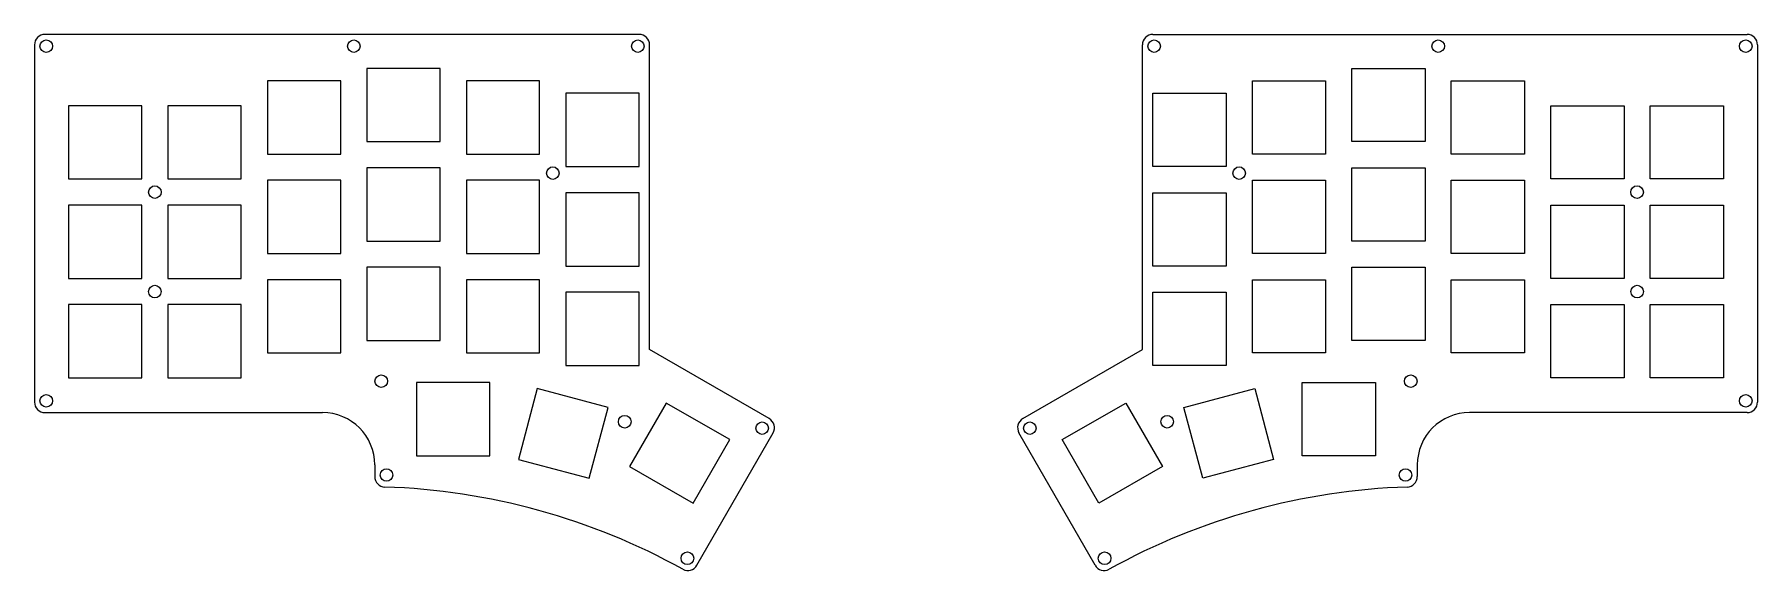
# Model space of a CAD drawing. Header units: millimetres. Extents: x 54 to 383, y 82 to 185.
import ezdxf

# ---------------------------------------------------------------- set-up
doc = ezdxf.new("R2010")
doc.units = ezdxf.units.MM

msp = doc.modelspace()

# ---------------------------------------------------------------- linework, layer by layer
at = {"color": 7, "linetype": 'Continuous', "lineweight": 25}
for p, q in [((169.22, 184.71), (55.72, 184.71)), ((267.36, 184.71), (380.87, 184.71)), ((53.72, 182.71), (53.72, 114.45)), ((171.22, 124.51), (171.22, 182.71)), ((265.36, 124.51), (265.36, 182.71)), ((382.87, 182.71), (382.87, 114.45)), ((131.22, 178.22), (117.22, 178.22)), ((117.22, 178.22), (117.22, 164.22)), ((131.22, 164.22), (131.22, 178.22)), ((305.37, 164.22), (305.37, 178.22)), ((305.37, 178.22), (319.37, 178.22)), ((319.37, 178.22), (319.37, 164.22)), ((112.22, 175.84), (98.22, 175.84)), ((98.22, 175.84), (98.22, 161.84)), ((112.22, 161.84), (112.22, 175.84)), ((150.22, 175.84), (136.22, 175.84)), ((136.22, 175.84), (136.22, 161.84)), ((150.22, 161.84), (150.22, 175.84)), ((286.37, 161.84), (286.37, 175.84)), ((286.37, 175.84), (300.37, 175.84)), ((300.37, 175.84), (300.37, 161.84)), ((324.37, 161.84), (324.37, 175.84)), ((324.37, 175.84), (338.37, 175.84)), ((338.37, 175.84), (338.37, 161.84)), ((169.22, 173.47), (155.22, 173.47)), ((155.22, 173.47), (155.22, 159.47)), ((169.22, 159.47), (169.22, 173.47)), ((267.37, 159.47), (267.37, 173.47)), ((267.37, 173.47), (281.37, 173.47)), ((281.37, 173.47), (281.37, 159.47)), ((74.21, 171.09), (60.21, 171.09)), ((60.21, 171.09), (60.21, 157.09)), ((74.21, 157.09), (74.21, 171.09)), ((93.21, 171.09), (79.21, 171.09)), ((79.21, 171.09), (79.21, 157.09)), ((93.21, 157.09), (93.21, 171.09)), ((343.37, 157.09), (343.37, 171.09)), ((343.37, 171.09), (357.37, 171.09)), ((357.37, 171.09), (357.37, 157.09)), ((362.37, 157.09), (362.37, 171.09)), ((362.37, 171.09), (376.37, 171.09)), ((376.37, 171.09), (376.37, 157.09)), ((98.22, 161.84), (112.22, 161.84)), ((117.22, 164.22), (131.22, 164.22)), ((136.22, 161.84), (150.22, 161.84)), ((300.37, 161.84), (286.37, 161.84)), ((319.37, 164.22), (305.37, 164.22)), ((338.37, 161.84), (324.37, 161.84)), ((131.22, 159.21), (117.22, 159.21)), ((117.22, 159.21), (117.22, 145.21)), ((131.22, 145.21), (131.22, 159.21)), ((155.22, 159.47), (169.22, 159.47)), ((281.37, 159.47), (267.37, 159.47)), ((305.37, 145.21), (305.37, 159.21)), ((305.37, 159.21), (319.37, 159.21)), ((319.37, 159.21), (319.37, 145.21)), ((60.21, 157.09), (74.21, 157.09)), ((79.21, 157.09), (93.21, 157.09)), ((112.22, 156.84), (98.22, 156.84)), ((98.22, 156.84), (98.22, 142.84)), ((112.22, 142.84), (112.22, 156.84)), ((150.22, 156.84), (136.22, 156.84)), ((136.22, 156.84), (136.22, 142.84)), ((150.22, 142.84), (150.22, 156.84)), ((286.37, 142.84), (286.37, 156.84)), ((286.37, 156.84), (300.37, 156.84)), ((300.37, 156.84), (300.37, 142.84)), ((324.37, 142.84), (324.37, 156.84)), ((324.37, 156.84), (338.37, 156.84)), ((338.37, 156.84), (338.37, 142.84)), ((357.37, 157.09), (343.37, 157.09)), ((376.37, 157.09), (362.37, 157.09)), ((74.21, 152.09), (60.21, 152.09)), ((60.21, 152.09), (60.21, 138.09)), ((74.21, 138.09), (74.21, 152.09)), ((93.21, 152.09), (79.21, 152.09)), ((79.21, 152.09), (79.21, 138.09)), ((93.21, 138.09), (93.21, 152.09)), ((169.22, 154.46), (155.22, 154.46)), ((155.22, 154.46), (155.22, 140.46)), ((169.22, 140.46), (169.22, 154.46)), ((267.37, 140.46), (267.37, 154.46)), ((267.37, 154.46), (281.37, 154.46)), ((281.37, 154.46), (281.37, 140.46)), ((343.37, 138.09), (343.37, 152.09)), ((343.37, 152.09), (357.37, 152.09)), ((357.37, 152.09), (357.37, 138.09)), ((362.37, 138.09), (362.37, 152.09)), ((362.37, 152.09), (376.37, 152.09)), ((376.37, 152.09), (376.37, 138.09)), ((117.22, 145.21), (131.22, 145.21)), ((319.37, 145.21), (305.37, 145.21)), ((98.22, 142.84), (112.22, 142.84)), ((136.22, 142.84), (150.22, 142.84)), ((300.37, 142.84), (286.37, 142.84)), ((338.37, 142.84), (324.37, 142.84)), ((131.22, 140.21), (117.22, 140.21)), ((117.22, 140.21), (117.22, 126.21)), ((131.22, 126.21), (131.22, 140.21)), ((155.22, 140.46), (169.22, 140.46)), ((281.37, 140.46), (267.37, 140.46)), ((305.37, 126.21), (305.37, 140.21)), ((305.37, 140.21), (319.37, 140.21)), ((319.37, 140.21), (319.37, 126.21)), ((60.21, 138.09), (74.21, 138.09)), ((79.21, 138.09), (93.21, 138.09)), ((112.22, 137.84), (98.22, 137.84)), ((98.22, 137.84), (98.22, 123.84)), ((112.22, 123.84), (112.22, 137.84)), ((150.22, 137.84), (136.22, 137.84)), ((136.22, 137.84), (136.22, 123.84)), ((150.22, 123.84), (150.22, 137.84)), ((169.22, 135.46), (155.22, 135.46)), ((155.22, 135.46), (155.22, 121.46)), ((169.22, 121.46), (169.22, 135.46)), ((267.37, 121.46), (267.37, 135.46)), ((267.37, 135.46), (281.37, 135.46)), ((281.37, 135.46), (281.37, 121.46)), ((286.37, 123.84), (286.37, 137.84)), ((286.37, 137.84), (300.37, 137.84)), ((300.37, 137.84), (300.37, 123.84)), ((324.37, 123.84), (324.37, 137.84)), ((324.37, 137.84), (338.37, 137.84)), ((338.37, 137.84), (338.37, 123.84)), ((357.37, 138.09), (343.37, 138.09)), ((376.37, 138.09), (362.37, 138.09)), ((74.21, 133.09), (60.21, 133.09)), ((60.21, 133.09), (60.21, 119.09)), ((74.21, 119.09), (74.21, 133.09)), ((93.21, 133.09), (79.21, 133.09)), ((79.21, 133.09), (79.21, 119.09)), ((93.21, 119.09), (93.21, 133.09)), ((343.37, 119.09), (343.37, 133.09)), ((343.37, 133.09), (357.37, 133.09)), ((357.37, 133.09), (357.37, 119.09)), ((362.37, 119.09), (362.37, 133.09)), ((362.37, 133.09), (376.37, 133.09)), ((376.37, 133.09), (376.37, 119.09)), ((117.22, 126.21), (131.22, 126.21)), ((319.37, 126.21), (305.37, 126.21)), ((98.22, 123.84), (112.22, 123.84)), ((136.22, 123.84), (150.22, 123.84)), ((194.07, 111.3), (171.22, 124.51)), ((242.52, 111.3), (265.36, 124.51)), ((300.37, 123.84), (286.37, 123.84)), ((338.37, 123.84), (324.37, 123.84)), ((60.21, 119.09), (74.21, 119.09)), ((79.21, 119.09), (93.21, 119.09)), ((155.22, 121.46), (169.22, 121.46)), ((281.37, 121.46), (267.37, 121.46)), ((357.37, 119.09), (343.37, 119.09)), ((376.37, 119.09), (362.37, 119.09)), ((140.72, 118.21), (126.72, 118.21)), ((126.72, 118.21), (126.72, 104.21)), ((140.72, 104.21), (140.72, 118.21)), ((149.77, 117.03), (146.16, 103.5)), ((163.29, 113.42), (149.77, 117.03)), ((273.29, 113.42), (286.82, 117.03)), ((286.82, 117.03), (290.43, 103.5)), ((295.87, 104.21), (295.87, 118.21)), ((295.87, 118.21), (309.87, 118.21)), ((309.87, 118.21), (309.87, 104.21)), ((55.72, 112.45), (108.72, 112.45)), ((159.68, 99.89), (163.29, 113.42)), ((174.41, 114.28), (167.41, 102.15)), ((186.54, 107.29), (174.41, 114.28)), ((250.05, 107.29), (262.18, 114.28)), ((262.18, 114.28), (269.17, 102.15)), ((276.9, 99.89), (273.29, 113.42)), ((380.87, 112.45), (327.87, 112.45)), ((179.54, 95.16), (186.54, 107.29)), ((180.27, 83.27), (194.8, 108.57)), ((256.32, 83.27), (241.78, 108.57)), ((257.04, 95.16), (250.05, 107.29)), ((118.72, 102.45), (118.72, 100.22)), ((126.72, 104.21), (140.72, 104.21)), ((146.16, 103.5), (159.68, 99.89)), ((167.41, 102.15), (179.54, 95.16)), ((269.17, 102.15), (257.04, 95.16)), ((290.43, 103.5), (276.9, 99.89)), ((309.87, 104.21), (295.87, 104.21)), ((317.87, 102.45), (317.87, 100.22))]:
    msp.add_line(p, q, dxfattribs=at)
for centre in [(55.97, 182.46), (114.72, 182.46), (168.97, 182.46), (267.61, 182.46), (321.87, 182.46), (380.62, 182.46), (152.74, 158.21), (283.84, 158.21), (76.72, 154.58), (359.86, 154.58), (76.71, 135.57), (359.87, 135.57), (119.96, 118.46), (316.62, 118.46), (55.97, 114.7), (380.62, 114.7), (166.48, 110.7), (192.73, 109.47), (243.86, 109.47), (270.1, 110.7), (120.97, 100.52), (315.62, 100.52), (178.45, 84.62), (258.14, 84.62)]:
    msp.add_circle(centre, 1.2, dxfattribs=at)
for centre, radius, start, end in [((55.72, 182.71), 2, 90, 180), ((169.22, 182.71), 2, 0, 90), ((267.36, 182.71), 2, 90, 180), ((380.87, 182.71), 2, 0, 90), ((55.72, 114.45), 2, 180, 270), ((108.72, 102.45), 10, 0, 90), ((327.87, 102.45), 10, 90, 180), ((380.87, 114.45), 2, 270, 0), ((193.07, 109.56), 2, 330.121, 59.9476), ((243.52, 109.56), 2, 120.0524, 209.879), ((120.72, 100.22), 2, 180, 268.1285), ((315.87, 100.22), 2, 271.8715, 0), ((116.54, -27.65), 125.94, 61.0166, 88.1285), ((320.05, -27.65), 125.94, 91.8715, 118.9834), ((178.53, 84.27), 2, 241.0166, 330.121), ((258.05, 84.27), 2, 209.879, 298.9834)]:
    msp.add_arc(centre, radius, start, end, dxfattribs=at)

doc.saveas('drawing.dxf')
